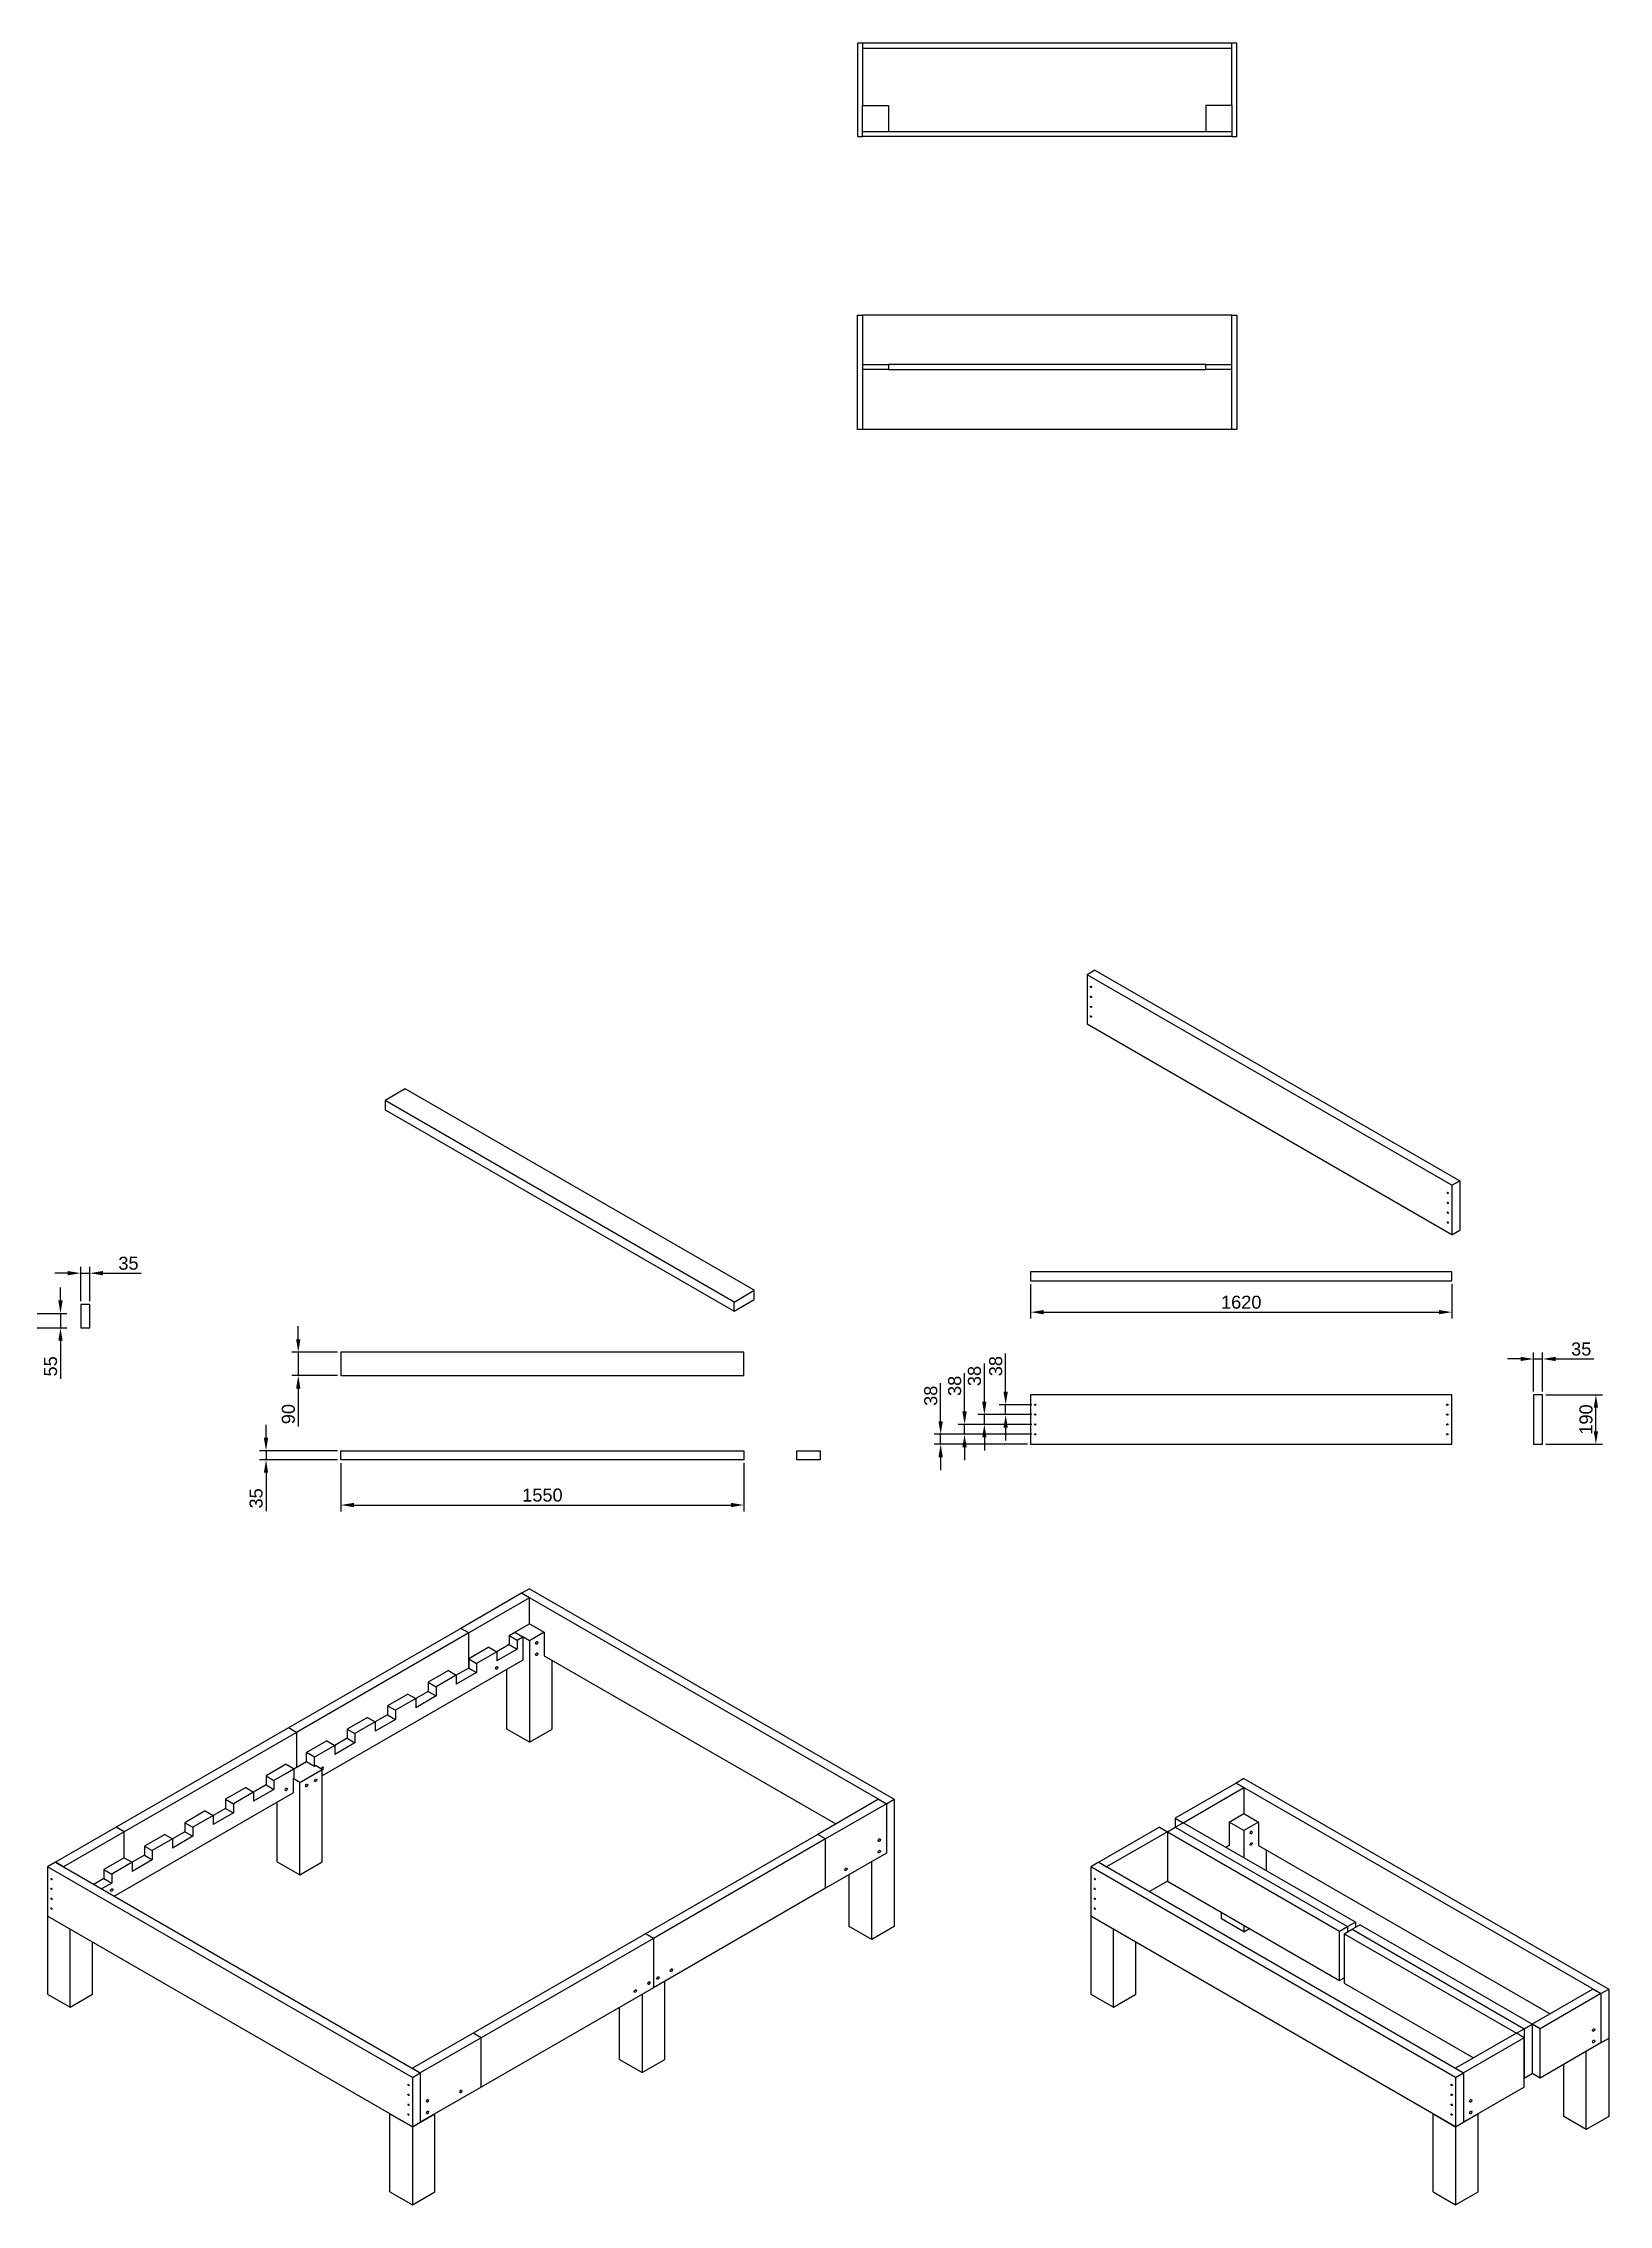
# Model space of a CAD drawing. Header units: millimetres. Extents: x 308 to 10062, y 153 to 8594.
# Drawn here: x 4041 to 10062, y 278 to 8594 of the extents above; entities that cross this region are included whole.
import ezdxf

# ---------------------------------------------------------------- set-up
doc = ezdxf.new("R2010")
doc.units = ezdxf.units.MM
doc.styles.get("Standard").update_dxf_attribs({"font": 'arial.ttf'})
doc.dimstyles.new('Annotative', dxfattribs={"dimscale": 0, "dimtxt": 2.5, "dimasz": 2.5, "dimexe": 1.25, "dimexo": 0.625, "dimtad": 1, "dimtxsty": 'Standard', "dimcen": 2.5, "dimadec": 0, "dimazin": 0, "dimtfac": 1, "dimtmove": 0, "dimatfit": 3, "dimfxl": 1, "dimarcsym": 0})

# ---------------------------------------------------------------- blocks, each defined once
blk = doc.blocks.new('*D25')
at = {"color": 0, "lineweight": -2, "transparency": 16777216}
for p, q in [((4898, 3229), (4898, 3279)), ((5173.5, 3179), (4873, 3179)), ((4898, 3179), (4898, 3144)), ((5173.5, 3144), (4873, 3144)), ((4898, 3094), (4898, 2947))]:
    blk.add_line(p, q, dxfattribs=at)
at = {"color": 0, "transparency": 16777216}
for points in [[(4889.7, 3229), (4906.3, 3229), (4898, 3179)], [(4889.7, 3094), (4906.3, 3094), (4898, 3144)]]:
    blk.add_solid(points, dxfattribs=at)
at = {"layer": 'Defpoints', "color": 0, "transparency": 16777216}
for p in [(5186, 3179), (4898, 3144), (5186, 3144)]:
    blk.add_point(p, dxfattribs=at)
at = {"color": 0, "transparency": 16777216, "insert": (4860, 2995.5), "char_height": 50, "attachment_point": 5, "rotation": 90}
blk.add_mtext('35', dxfattribs=at)
blk = doc.blocks.new('*D26')
at = {"color": 0, "lineweight": -2, "transparency": 16777216}
for p, q in [((5022, 3608), (5022, 3658)), ((5173.5, 3558), (4997, 3558)), ((5022, 3558), (5022, 3468)), ((5173.5, 3468), (4997, 3468)), ((5022, 3418), (5022, 3271.5))]:
    blk.add_line(p, q, dxfattribs=at)
at = {"color": 0, "transparency": 16777216}
for points in [[(5013.7, 3608), (5030.3, 3608), (5022, 3558)], [(5013.7, 3418), (5030.3, 3418), (5022, 3468)]]:
    blk.add_solid(points, dxfattribs=at)
at = {"layer": 'Defpoints', "color": 0, "transparency": 16777216}
for p in [(5186, 3558), (5022, 3468), (5186, 3468)]:
    blk.add_point(p, dxfattribs=at)
at = {"color": 0, "transparency": 16777216, "insert": (4984, 3319.8), "char_height": 50, "attachment_point": 5, "rotation": 90}
blk.add_mtext('90', dxfattribs=at)
blk = doc.blocks.new('*D27')
at = {"color": 0, "lineweight": -2, "transparency": 16777216}
for p, q in [((5186, 3131.5), (5186, 2945)), ((6736, 3131.5), (6736, 2945)), ((5236, 2970), (6686, 2970))]:
    blk.add_line(p, q, dxfattribs=at)
at = {"color": 0, "transparency": 16777216}
for points in [[(5236, 2978.3), (5236, 2961.7), (5186, 2970)], [(6686, 2978.3), (6686, 2961.7), (6736, 2970)]]:
    blk.add_solid(points, dxfattribs=at)
at = {"layer": 'Defpoints', "color": 0, "transparency": 16777216}
for p in [(5186, 3144), (6736, 3144), (6736, 2970)]:
    blk.add_point(p, dxfattribs=at)
at = {"color": 0, "transparency": 16777216, "insert": (5961, 3008), "char_height": 50, "attachment_point": 5}
blk.add_mtext('1550', dxfattribs=at)
blk = doc.blocks.new('*D28')
at = {"color": 0, "lineweight": -2, "transparency": 16777216}
for p, q in [((9722.5, 3532), (9672.5, 3532)), ((9772.5, 3406.5), (9772.5, 3557)), ((9772.5, 3532), (9807.5, 3532)), ((9807.5, 3406.5), (9807.5, 3557)), ((9857.5, 3532), (10004.5, 3532))]:
    blk.add_line(p, q, dxfattribs=at)
at = {"color": 0, "transparency": 16777216}
for points in [[(9722.5, 3540.3), (9722.5, 3523.7), (9772.5, 3532)], [(9857.5, 3540.3), (9857.5, 3523.7), (9807.5, 3532)]]:
    blk.add_solid(points, dxfattribs=at)
at = {"layer": 'Defpoints', "color": 0, "transparency": 16777216}
for p in [(9807.5, 3532), (9772.5, 3394), (9807.5, 3394)]:
    blk.add_point(p, dxfattribs=at)
at = {"color": 0, "transparency": 16777216, "insert": (9956, 3570), "char_height": 50, "attachment_point": 5}
blk.add_mtext('35', dxfattribs=at)
blk = doc.blocks.new('*D29')
at = {"color": 0, "lineweight": -2, "transparency": 16777216}
for p, q in [((9820, 3394), (10037.5, 3394)), ((10012.5, 3254), (10012.5, 3344)), ((9820, 3204), (10037.5, 3204))]:
    blk.add_line(p, q, dxfattribs=at)
at = {"color": 0, "transparency": 16777216}
for points in [[(10004.2, 3344), (10020.8, 3344), (10012.5, 3394)], [(10004.2, 3254), (10020.8, 3254), (10012.5, 3204)]]:
    blk.add_solid(points, dxfattribs=at)
at = {"layer": 'Defpoints', "color": 0, "transparency": 16777216}
for p in [(9807.5, 3394), (10012.5, 3394), (9807.5, 3204)]:
    blk.add_point(p, dxfattribs=at)
at = {"color": 0, "transparency": 16777216, "insert": (9974.5, 3299), "char_height": 50, "attachment_point": 5, "rotation": 90}
blk.add_mtext('190', dxfattribs=at)
blk = doc.blocks.new('*D30')
at = {"color": 0, "lineweight": -2, "transparency": 16777216}
for p, q in [((7838.5, 3819.5), (7838.5, 3687)), ((9458.5, 3819.5), (9458.5, 3687)), ((7888.5, 3712), (9408.5, 3712))]:
    blk.add_line(p, q, dxfattribs=at)
at = {"color": 0, "transparency": 16777216}
for points in [[(7888.5, 3720.3), (7888.5, 3703.7), (7838.5, 3712)], [(9408.5, 3720.3), (9408.5, 3703.7), (9458.5, 3712)]]:
    blk.add_solid(points, dxfattribs=at)
at = {"layer": 'Defpoints', "color": 0, "transparency": 16777216}
for p in [(7838.5, 3832), (9458.5, 3832), (9458.5, 3712)]:
    blk.add_point(p, dxfattribs=at)
at = {"color": 0, "transparency": 16777216, "insert": (8648.5, 3750), "char_height": 50, "attachment_point": 5}
blk.add_mtext('1620', dxfattribs=at)
blk = doc.blocks.new('*D31')
at = {"color": 0, "lineweight": -2, "transparency": 16777216}
for p, q in [((7492.5, 3292), (7492.5, 3438.7)), ((7843.5, 3242), (7467.5, 3242)), ((7826, 3204), (7467.5, 3204)), ((7492.5, 3204), (7492.5, 3242)), ((7492.5, 3154), (7492.5, 3104))]:
    blk.add_line(p, q, dxfattribs=at)
at = {"color": 0, "transparency": 16777216}
for points in [[(7484.2, 3292), (7500.8, 3292), (7492.5, 3242)], [(7484.2, 3154), (7500.8, 3154), (7492.5, 3204)]]:
    blk.add_solid(points, dxfattribs=at)
at = {"layer": 'Defpoints', "color": 0, "transparency": 16777216}
for p in [(7492.5, 3242), (7838.5, 3204), (7856, 3242)]:
    blk.add_point(p, dxfattribs=at)
at = {"color": 0, "transparency": 16777216, "insert": (7454.5, 3390.3), "char_height": 50, "attachment_point": 5, "rotation": 90}
blk.add_mtext('38', dxfattribs=at)
blk = doc.blocks.new('*D32')
at = {"color": 0, "lineweight": -2, "transparency": 16777216}
for p, q in [((7584.5, 3330), (7584.5, 3476.7)), ((7843.5, 3280), (7559.5, 3280)), ((7584.5, 3242), (7584.5, 3280)), ((7843.5, 3242), (7559.5, 3242)), ((7584.5, 3192), (7584.5, 3142))]:
    blk.add_line(p, q, dxfattribs=at)
at = {"color": 0, "transparency": 16777216}
for points in [[(7576.2, 3330), (7592.8, 3330), (7584.5, 3280)], [(7576.2, 3192), (7592.8, 3192), (7584.5, 3242)]]:
    blk.add_solid(points, dxfattribs=at)
at = {"layer": 'Defpoints', "color": 0, "transparency": 16777216}
for p in [(7584.5, 3280), (7856, 3280), (7856, 3242)]:
    blk.add_point(p, dxfattribs=at)
at = {"color": 0, "transparency": 16777216, "insert": (7546.5, 3428.3), "char_height": 50, "attachment_point": 5, "rotation": 90}
blk.add_mtext('38', dxfattribs=at)
blk = doc.blocks.new('*D33')
at = {"color": 0, "lineweight": -2, "transparency": 16777216}
for p, q in [((7660.5, 3368), (7660.5, 3514.7)), ((7843.5, 3318), (7635.5, 3318)), ((7843.5, 3280), (7635.5, 3280)), ((7660.5, 3280), (7660.5, 3318)), ((7660.5, 3230), (7660.5, 3180))]:
    blk.add_line(p, q, dxfattribs=at)
at = {"color": 0, "transparency": 16777216}
for points in [[(7652.2, 3368), (7668.8, 3368), (7660.5, 3318)], [(7652.2, 3230), (7668.8, 3230), (7660.5, 3280)]]:
    blk.add_solid(points, dxfattribs=at)
at = {"layer": 'Defpoints', "color": 0, "transparency": 16777216}
for p in [(7660.5, 3318), (7856, 3318), (7856, 3280)]:
    blk.add_point(p, dxfattribs=at)
at = {"color": 0, "transparency": 16777216, "insert": (7622.5, 3466.3), "char_height": 50, "attachment_point": 5, "rotation": 90}
blk.add_mtext('38', dxfattribs=at)
blk = doc.blocks.new('*D34')
at = {"color": 0, "lineweight": -2, "transparency": 16777216}
for p, q in [((7742.5, 3406), (7742.5, 3552.7)), ((7843.5, 3356), (7717.5, 3356)), ((7742.5, 3318), (7742.5, 3356)), ((7843.5, 3318), (7717.5, 3318)), ((7742.5, 3268), (7742.5, 3218))]:
    blk.add_line(p, q, dxfattribs=at)
at = {"color": 0, "transparency": 16777216}
for points in [[(7734.2, 3406), (7750.8, 3406), (7742.5, 3356)], [(7734.2, 3268), (7750.8, 3268), (7742.5, 3318)]]:
    blk.add_solid(points, dxfattribs=at)
at = {"layer": 'Defpoints', "color": 0, "transparency": 16777216}
for p in [(7742.5, 3356), (7856, 3356), (7856, 3318)]:
    blk.add_point(p, dxfattribs=at)
at = {"color": 0, "transparency": 16777216, "insert": (7704.5, 3504.3), "char_height": 50, "attachment_point": 5, "rotation": 90}
blk.add_mtext('38', dxfattribs=at)
blk = doc.blocks.new('*D52')
at = {"color": 0, "lineweight": -2, "transparency": 16777216}
for p, q in [((4107.5, 3757), (4107.5, 3807)), ((3906, 3707), (4132.5, 3707)), ((4107.5, 3707), (4107.5, 3652)), ((3906, 3652), (4132.5, 3652)), ((4107.5, 3602), (4107.5, 3455))]:
    blk.add_line(p, q, dxfattribs=at)
at = {"color": 0, "transparency": 16777216}
for points in [[(4099.2, 3757), (4115.8, 3757), (4107.5, 3707)], [(4099.2, 3602), (4115.8, 3602), (4107.5, 3652)]]:
    blk.add_solid(points, dxfattribs=at)
at = {"layer": 'Defpoints', "color": 0, "transparency": 16777216}
for p in [(3893.5, 3707), (3893.5, 3652), (4107.5, 3652)]:
    blk.add_point(p, dxfattribs=at)
at = {"color": 0, "transparency": 16777216, "insert": (4069.6, 3503.5), "char_height": 50, "attachment_point": 5, "rotation": 90}
blk.add_mtext('55', dxfattribs=at)
blk = doc.blocks.new('*D55')
at = {"color": 0, "lineweight": -2, "transparency": 16777216}
for p, q in [((4135.5, 3862), (4085.5, 3862)), ((4185.5, 3754.5), (4185.5, 3887)), ((4185.5, 3862), (4220.5, 3862)), ((4220.5, 3754.5), (4220.5, 3887)), ((4270.5, 3862), (4417.5, 3862))]:
    blk.add_line(p, q, dxfattribs=at)
at = {"color": 0, "transparency": 16777216}
for points in [[(4135.5, 3870.3), (4135.5, 3853.7), (4185.5, 3862)], [(4270.5, 3870.3), (4270.5, 3853.7), (4220.5, 3862)]]:
    blk.add_solid(points, dxfattribs=at)
at = {"layer": 'Defpoints', "color": 0, "transparency": 16777216}
for p in [(4220.5, 3862), (4185.5, 3742), (4220.5, 3742)]:
    blk.add_point(p, dxfattribs=at)
at = {"color": 0, "transparency": 16777216, "insert": (4369, 3900), "char_height": 50, "attachment_point": 5}
blk.add_mtext('35', dxfattribs=at)

msp = doc.modelspace()

# ---------------------------------------------------------------- linework, layer by layer
for p, q in [((7173, 8594), (7173, 8235)), ((7192, 8594), (7173, 8594)), ((8612, 8594), (7192, 8594)), ((7192, 8594), (7192, 8354)), ((7192, 8575), (8612, 8575)), ((8612, 8354), (8612, 8594)), ((8631, 8594), (8612, 8594)), ((8631, 8235), (8631, 8594)), ((7192, 8354), (7292, 8354)), ((7192, 8235), (7192, 8354)), ((7292, 8354), (7292, 8254)), ((8612, 8354), (8512, 8354)), ((8512, 8354), (8512, 8254)), ((8612, 8354), (8612, 8254)), ((7173, 8235), (7192, 8235)), ((7192, 8235), (7192, 8254)), ((7192, 8254), (7292, 8254)), ((8612, 8235), (7192, 8235)), ((7292, 8254), (8512, 8254)), ((8512, 8254), (8612, 8254)), ((8612, 8254), (8612, 8235)), ((8612, 8235), (8631, 8235)), ((7173, 7548), (7192, 7548)), ((7173, 7108), (7173, 7548)), ((7192, 7548), (7192, 7108)), ((8612, 7548), (7192, 7548)), ((8612, 7548), (8631, 7548)), ((8612, 7108), (8612, 7548)), ((8631, 7548), (8631, 7108)), ((7192, 7358), (7292, 7358)), ((7292, 7339), (7192, 7339)), ((8512, 7358), (7292, 7358)), ((7292, 7358), (7292, 7339)), ((7292, 7339), (8512, 7339)), ((8512, 7339), (8512, 7358)), ((8512, 7358), (8612, 7358)), ((8612, 7339), (8512, 7339)), ((7192, 7108), (7173, 7108)), ((8612, 7108), (7192, 7108)), ((8631, 7108), (8612, 7108)), ((8085.85, 5027.5), (8055.539, 5010)), ((9458.5, 4200), (8055.539, 5010)), ((8055.539, 5010), (8055.539, 4820)), ((8085.85, 5027.5), (9488.811, 4217.5)), ((9458.5, 4010), (8055.539, 4820)), ((5433.603, 4571), (5355.661, 4526)), ((5355.661, 4526), (5355.661, 4491)), ((6698, 3751), (5355.661, 4526)), ((5355.661, 4491), (6698, 3716)), ((6775.942, 3796), (5433.603, 4571)), ((9458.5, 4200), (9488.811, 4217.5)), ((9458.5, 4200), (9458.5, 4010)), ((9488.811, 4217.5), (9488.811, 4027.5)), ((9458.5, 4010), (9488.811, 4027.5)), ((9458.5, 3867), (7838.5, 3867)), ((7838.5, 3867), (7838.5, 3832)), ((7838.5, 3832), (9458.5, 3832)), ((9458.5, 3832), (9458.5, 3867)), ((6698, 3751), (6775.942, 3796)), ((6698, 3716), (6775.942, 3761)), ((6698, 3716), (6698, 3751)), ((6775.942, 3761), (6775.942, 3796)), ((4220.5, 3742), (4185.5, 3742)), ((4185.5, 3742), (4185.5, 3652)), ((4220.5, 3652), (4220.5, 3742)), ((4185.5, 3652), (4220.5, 3652)), ((6736, 3558), (5186, 3558)), ((5186, 3558), (5186, 3468)), ((6736, 3468), (6736, 3558)), ((5186, 3468), (6736, 3468)), ((9458.5, 3394), (7838.5, 3394)), ((7838.5, 3394), (7838.5, 3204)), ((9458.5, 3204), (9458.5, 3394)), ((9772.5, 3394), (9772.5, 3204)), ((9807.5, 3394), (9772.5, 3394)), ((9807.5, 3204), (9807.5, 3394)), ((5186, 3144), (5186, 3179)), ((5186, 3179), (6736, 3179)), ((6736, 3179), (6736, 3144)), ((6939.55, 3179), (7029.55, 3179)), ((6939.55, 3144), (6939.55, 3179)), ((7029.55, 3179), (7029.55, 3144)), ((7838.5, 3204), (9458.5, 3204)), ((9772.5, 3204), (9807.5, 3204)), ((6736, 3144), (5186, 3144)), ((7029.55, 3144), (6939.55, 3144)), ((5880.983, 2630.339), (5647.157, 2495.339)), ((5911.294, 2612.839), (5677.468, 2477.839)), ((5911.294, 2647.839), (5880.983, 2630.339)), ((5911.294, 2612.839), (5880.983, 2630.339)), ((7283.945, 1820.339), (5880.983, 2630.339)), ((5911.294, 2647.839), (7314.256, 1837.839)), ((5911.294, 2512.839), (5911.294, 2612.839)), ((5647.157, 2495.339), (4984.647, 2112.839)), ((5677.468, 2477.839), (5647.157, 2495.339)), ((5855.003, 2480.339), (5911.294, 2512.839)), ((5911.294, 2512.839), (5967.586, 2480.339)), ((5677.468, 2477.839), (5014.958, 2095.339)), ((5677.468, 2342.839), (5677.468, 2477.839)), ((5755.41, 2422.839), (5677.468, 2377.839)), ((5755.41, 2422.839), (5785.721, 2405.339)), ((5833.352, 2432.839), (5785.721, 2405.339)), ((5863.663, 2415.339), (5785.721, 2370.339)), ((5833.352, 2467.839), (5855.003, 2480.339)), ((5833.352, 2467.839), (5863.663, 2450.339)), ((5833.352, 2467.839), (5833.352, 2432.839)), ((5833.352, 2432.839), (5863.663, 2415.339)), ((5855.003, 2480.339), (5885.314, 2462.839)), ((5863.663, 2450.339), (5885.314, 2462.839)), ((5863.663, 2450.339), (5863.663, 2415.339)), ((5911.294, 2447.839), (5885.314, 2462.839)), ((5885.314, 2462.839), (5885.314, 2372.839)), ((5967.586, 2480.339), (5911.294, 2447.839)), ((5911.294, 2447.839), (5911.294, 2057.839)), ((5967.586, 2480.339), (5967.586, 2390.339)), ((5885.314, 2372.839), (5114.551, 1927.839)), ((5599.525, 2332.839), (5521.583, 2287.839)), ((5599.525, 2332.839), (5629.836, 2315.339)), ((5677.468, 2342.839), (5629.836, 2315.339)), ((5677.468, 2377.839), (5707.778, 2360.339)), ((5677.468, 2377.839), (5677.468, 2342.839)), ((5677.468, 2342.839), (5707.778, 2325.339)), ((5785.721, 2405.339), (5707.778, 2360.339)), ((5707.778, 2360.339), (5707.778, 2325.339)), ((5785.721, 2405.339), (5785.721, 2370.339)), ((5824.692, 2107.839), (5824.692, 2337.839)), ((5967.586, 2390.339), (7089.089, 1742.839)), ((5997.897, 2107.839), (5997.897, 2372.839)), ((5521.583, 2252.839), (5473.952, 2225.339)), ((5521.583, 2287.839), (5551.894, 2270.339)), ((5521.583, 2287.839), (5521.583, 2252.839)), ((5521.583, 2252.839), (5551.894, 2235.339)), ((5629.836, 2315.339), (5551.894, 2270.339)), ((5551.894, 2270.339), (5551.894, 2235.339)), ((5707.778, 2325.339), (5629.836, 2280.339)), ((5629.836, 2315.339), (5629.836, 2280.339)), ((5365.698, 2162.839), (5318.067, 2135.339)), ((5443.641, 2242.839), (5365.698, 2197.839)), ((5365.698, 2197.839), (5396.009, 2180.339)), ((5365.698, 2197.839), (5365.698, 2162.839)), ((5365.698, 2162.839), (5396.009, 2145.339)), ((5473.952, 2225.339), (5396.009, 2180.339)), ((5396.009, 2180.339), (5396.009, 2145.339)), ((5443.641, 2242.839), (5473.952, 2225.339)), ((5551.894, 2235.339), (5473.952, 2190.339)), ((5473.952, 2225.339), (5473.952, 2190.339)), ((4984.647, 2112.839), (4322.138, 1730.339)), ((5014.958, 2095.339), (4352.449, 1712.839)), ((5014.958, 2095.339), (4984.647, 2112.839)), ((5014.958, 2095.339), (5014.958, 1960.339)), ((5287.756, 2152.839), (5209.814, 2107.839)), ((5209.814, 2107.839), (5240.125, 2090.339)), ((5209.814, 2107.839), (5209.814, 2072.839)), ((5318.067, 2135.339), (5240.125, 2090.339)), ((5240.125, 2090.339), (5240.125, 2055.339)), ((5287.756, 2152.839), (5318.067, 2135.339)), ((5396.009, 2145.339), (5318.067, 2100.339)), ((5318.067, 2135.339), (5318.067, 2100.339)), ((5911.294, 2057.839), (5824.692, 2107.839)), ((5911.294, 2057.839), (5997.897, 2107.839)), ((5131.872, 2062.839), (5053.929, 2017.839)), ((5053.929, 1982.839), (5053.929, 2017.839)), ((5084.24, 2000.339), (5053.929, 2017.839)), ((5162.182, 2045.339), (5084.24, 2000.339)), ((5084.24, 1965.339), (5084.24, 2000.339)), ((5131.872, 2062.839), (5162.182, 2045.339)), ((5209.814, 2072.839), (5162.182, 2045.339)), ((5240.125, 2055.339), (5162.182, 2010.339)), ((5162.182, 2045.339), (5162.182, 2010.339)), ((5209.814, 2072.839), (5240.125, 2055.339)), ((4975.987, 1972.839), (4898.045, 1927.839)), ((4898.045, 1927.839), (4928.356, 1910.339)), ((4898.045, 1927.839), (4898.045, 1892.839)), ((5006.298, 1955.339), (4928.356, 1910.339)), ((4971.657, 1935.339), (5053.929, 1982.839)), ((4975.987, 1972.839), (5006.298, 1955.339)), ((5001.968, 1917.839), (5006.298, 1920.339)), ((5027.948, 1902.839), (5001.968, 1917.839)), ((5001.968, 1917.839), (5001.968, 1862.839)), ((5006.298, 1920.339), (5006.298, 1955.339)), ((5027.948, 1902.839), (5114.551, 1952.839)), ((5053.929, 1982.839), (5084.24, 1965.339)), ((5084.24, 1965.339), (5088.57, 1967.839)), ((5114.551, 1952.839), (5088.57, 1967.839)), ((5114.551, 1597.839), (5114.551, 1952.839)), ((8658.897, 1917.839), (8628.586, 1900.339)), ((8658.897, 1917.839), (10061.858, 1107.839)), ((4313.477, 1465.339), (5001.968, 1862.839)), ((4820.102, 1882.839), (4742.16, 1837.839)), ((4742.16, 1837.839), (4772.471, 1820.339)), ((4742.16, 1837.839), (4742.16, 1802.839)), ((4850.413, 1865.339), (4772.471, 1820.339)), ((4820.102, 1882.839), (4850.413, 1865.339)), ((4898.045, 1892.839), (4850.413, 1865.339)), ((4928.356, 1875.339), (4850.413, 1830.339)), ((4850.413, 1865.339), (4850.413, 1830.339)), ((4898.045, 1892.839), (4928.356, 1875.339)), ((4928.356, 1910.339), (4928.356, 1875.339)), ((5027.948, 1547.839), (5027.948, 1902.839)), ((7253.634, 1837.839), (7019.807, 1702.839)), ((7253.634, 1837.839), (7283.945, 1820.339)), ((7283.945, 1820.339), (7314.256, 1837.839)), ((7314.256, 1837.839), (7314.256, 1647.839)), ((8628.586, 1900.339), (8394.76, 1765.339)), ((8425.07, 1747.839), (8658.897, 1882.839)), ((8628.586, 1900.339), (8658.897, 1882.839)), ((10031.548, 1090.339), (8628.586, 1900.339)), ((8658.897, 1882.839), (8658.897, 1782.839)), ((4664.218, 1792.839), (4586.275, 1747.839)), ((4586.275, 1747.839), (4616.586, 1730.339)), ((4586.275, 1747.839), (4586.275, 1712.839)), ((4694.529, 1775.339), (4616.586, 1730.339)), ((4664.218, 1792.839), (4694.529, 1775.339)), ((4742.16, 1802.839), (4694.529, 1775.339)), ((4772.471, 1785.339), (4694.529, 1740.339)), ((4694.529, 1775.339), (4694.529, 1740.339)), ((4742.16, 1802.839), (4772.471, 1785.339)), ((4772.471, 1820.339), (4772.471, 1785.339)), ((4941.346, 1597.839), (4941.346, 1827.839)), ((7283.945, 1820.339), (7050.118, 1685.339)), ((7283.945, 1820.339), (7283.945, 1630.339)), ((8394.76, 1765.339), (8425.07, 1747.839)), ((8394.76, 1765.339), (8394.76, 1730.339)), ((8394.76, 1730.339), (8425.07, 1747.839)), ((9087.58, 1365.339), (8425.07, 1747.839)), ((8602.606, 1750.339), (8658.897, 1782.839)), ((8658.897, 1717.839), (8602.606, 1750.339)), ((8602.606, 1750.339), (8602.606, 1660.339)), ((8658.897, 1782.839), (8715.189, 1750.339)), ((8715.189, 1750.339), (8658.897, 1717.839)), ((8715.189, 1750.339), (8715.189, 1660.339)), ((4322.138, 1730.339), (4088.311, 1595.339)), ((4352.449, 1712.839), (4118.622, 1577.839)), ((4322.138, 1730.339), (4322.138, 1730.339)), ((4352.449, 1712.839), (4322.138, 1730.339)), ((4352.449, 1712.839), (4352.449, 1712.839)), ((4352.449, 1612.839), (4352.449, 1712.839)), ((4508.333, 1702.839), (4430.391, 1657.839)), ((4538.644, 1685.339), (4460.702, 1640.339)), ((4508.333, 1702.839), (4538.644, 1685.339)), ((4586.275, 1712.839), (4538.644, 1685.339)), ((4616.586, 1695.339), (4538.644, 1650.339)), ((4538.644, 1685.339), (4538.644, 1650.339)), ((4586.275, 1712.839), (4616.586, 1695.339)), ((4616.586, 1730.339), (4616.586, 1695.339)), ((7019.807, 1702.839), (6357.297, 1320.339)), ((7050.118, 1685.339), (6387.608, 1302.839)), ((7050.118, 1685.339), (7019.807, 1702.839)), ((7050.118, 1495.339), (7050.118, 1685.339)), ((8334.138, 1730.339), (8100.311, 1595.339)), ((8364.449, 1712.839), (8130.622, 1577.839)), ((8334.138, 1730.339), (8364.449, 1712.839)), ((8364.449, 1712.839), (8394.76, 1730.339)), ((8364.449, 1712.839), (8364.449, 1522.839)), ((8364.449, 1712.839), (9026.958, 1330.339)), ((8394.76, 1730.339), (9057.269, 1347.839)), ((8658.897, 1717.839), (8658.897, 1612.839)), ((4088.311, 1595.339), (4058, 1577.839)), ((4118.622, 1577.839), (4088.311, 1595.339)), ((4088.311, 1595.339), (5491.272, 785.339)), ((4352.449, 1612.839), (4274.506, 1567.839)), ((4382.76, 1595.339), (4304.817, 1550.339)), ((4352.449, 1612.839), (4382.76, 1595.339)), ((4430.391, 1622.839), (4382.76, 1595.339)), ((4460.702, 1605.339), (4382.76, 1560.339)), ((4382.76, 1595.339), (4382.76, 1560.339)), ((4430.391, 1657.839), (4460.702, 1640.339)), ((4430.391, 1657.839), (4430.391, 1622.839)), ((4430.391, 1622.839), (4460.702, 1605.339)), ((4460.702, 1640.339), (4460.702, 1605.339)), ((4941.346, 1597.839), (5027.948, 1547.839)), ((5027.948, 1547.839), (5114.551, 1597.839)), ((7283.945, 1630.339), (7050.118, 1495.339)), ((7227.653, 1297.839), (7227.653, 1597.839)), ((7314.256, 1647.839), (7314.256, 1347.839)), ((8100.311, 1595.339), (8070, 1577.839)), ((8100.311, 1595.339), (9503.272, 785.339)), ((8100.311, 1595.339), (8130.622, 1577.839)), ((8100.311, 1595.339), (8130.622, 1577.839)), ((8602.606, 1660.339), (8589.615, 1652.839)), ((8715.189, 1660.339), (9836.692, 1012.839)), ((8745.5, 1562.839), (8745.5, 1642.839)), ((5460.961, 767.839), (4058, 1577.839)), ((4058, 1577.839), (4058, 1387.839)), ((4274.506, 1532.839), (4235.535, 1510.339)), ((4304.817, 1515.339), (4265.846, 1492.839)), ((4274.506, 1567.839), (4304.817, 1550.339)), ((4274.506, 1567.839), (4274.506, 1532.839)), ((4274.506, 1532.839), (4304.817, 1515.339)), ((4304.817, 1550.339), (4304.817, 1515.339)), ((7141.05, 1347.839), (7141.05, 1547.839)), ((9472.961, 767.839), (8070, 1577.839)), ((8070, 1577.839), (8070, 1387.839)), ((8364.449, 1522.839), (8295.167, 1482.839)), ((8364.449, 1522.839), (9026.958, 1140.339)), ((7050.118, 1495.339), (6387.608, 1112.839)), ((5460.961, 577.839), (4058, 1387.839)), ((4058, 1387.839), (4058, 1087.839)), ((4144.603, 1037.839), (4144.603, 1337.839)), ((7227.653, 1297.839), (7141.05, 1347.839)), ((7314.256, 1347.839), (7227.653, 1297.839)), ((9472.961, 577.839), (8070, 1387.839)), ((8070, 1387.839), (8070, 1087.839)), ((8156.603, 1037.839), (8156.603, 1337.839)), ((8572.295, 1377.839), (8572.295, 1402.839)), ((8658.897, 1327.839), (8572.295, 1377.839)), ((8658.897, 1352.839), (8658.897, 1327.839)), ((8658.897, 1327.839), (8680.548, 1340.339)), ((9026.958, 1330.339), (9057.269, 1347.839)), ((9044.279, 1320.339), (9074.589, 1337.839)), ((9057.269, 1347.839), (9087.58, 1365.339)), ((9057.269, 1347.839), (9057.269, 1327.839)), ((9074.589, 1337.839), (9104.9, 1355.339)), ((9074.589, 1337.839), (9737.099, 955.339)), ((9087.58, 1365.339), (9087.58, 1345.339)), ((9767.41, 972.839), (9104.9, 1355.339)), ((4231.205, 1087.839), (4231.205, 1287.839)), ((6357.297, 1320.339), (5694.788, 937.839)), ((6387.608, 1302.839), (5725.099, 920.339)), ((6387.608, 1302.839), (6357.297, 1320.339)), ((6387.608, 1302.839), (6387.608, 1112.839)), ((8243.205, 1087.839), (8243.205, 1287.839)), ((9026.958, 1140.339), (9026.958, 1330.339)), ((9044.279, 1320.339), (9044.279, 1130.339)), ((9044.279, 1320.339), (9706.788, 937.839)), ((4058, 1087.839), (4144.603, 1037.839)), ((4144.603, 1037.839), (4231.205, 1087.839)), ((6387.608, 1112.839), (5725.099, 730.339)), ((6344.618, 1087.308), (6344.618, 787.308)), ((6431.22, 837.308), (6431.22, 1137.308)), ((8070, 1087.839), (8156.603, 1037.839)), ((8156.603, 1037.839), (8243.205, 1087.839)), ((9026.958, 1140.339), (9044.279, 1150.339)), ((9044.279, 1130.339), (9542.243, 842.839)), ((10001.237, 1107.839), (9767.41, 972.839)), ((10031.548, 1090.339), (9797.721, 955.339)), ((10001.237, 1107.839), (10031.548, 1090.339)), ((10031.548, 1090.339), (10061.858, 1107.839)), ((10031.548, 1090.339), (10031.548, 900.339)), ((10061.858, 1107.839), (10061.858, 917.839)), ((6258.015, 837.308), (6258.015, 1038.018)), ((5694.788, 937.839), (5460.961, 802.839)), ((5725.099, 920.339), (5491.272, 785.339)), ((5694.788, 937.839), (5694.788, 937.839)), ((5725.099, 920.339), (5694.788, 937.839)), ((5725.099, 920.339), (5725.099, 920.339)), ((5725.099, 730.339), (5725.099, 920.339)), ((9706.788, 937.839), (9472.961, 802.839)), ((9737.099, 920.339), (9503.272, 785.339)), ((9706.788, 937.839), (9737.099, 955.339)), ((9706.788, 937.839), (9706.788, 937.839)), ((9737.099, 920.339), (9706.788, 937.839)), ((9737.099, 955.339), (9767.41, 972.839)), ((9737.099, 955.339), (9737.099, 765.339)), ((9737.099, 920.339), (9737.099, 920.339)), ((9737.099, 730.339), (9737.099, 920.339)), ((9767.41, 972.839), (9767.41, 782.839)), ((9797.721, 955.339), (9767.41, 972.839)), ((9797.721, 765.339), (9797.721, 955.339)), ((10061.858, 917.839), (10031.548, 900.339)), ((10061.858, 917.839), (10061.858, 617.839)), ((6258.015, 837.308), (6344.618, 787.308)), ((6344.618, 787.308), (6431.22, 837.308)), ((10031.548, 900.339), (9797.721, 765.339)), ((9975.256, 567.839), (9975.256, 867.839)), ((5460.961, 802.839), (5491.272, 785.339)), ((5460.961, 767.839), (5491.272, 785.339)), ((5460.961, 767.839), (5460.961, 577.839)), ((5491.272, 785.339), (5491.272, 595.339)), ((9472.961, 802.839), (9503.272, 785.339)), ((9472.961, 767.839), (9503.272, 785.339)), ((9472.961, 767.839), (9472.961, 577.839)), ((9503.272, 785.339), (9503.272, 595.339)), ((9737.099, 765.339), (9767.41, 782.839)), ((9797.721, 765.339), (9767.41, 782.839)), ((9888.653, 617.839), (9888.653, 817.839)), ((5460.961, 702.839), (5460.961, 612.839)), ((5725.099, 730.339), (5491.272, 595.339)), ((5725.099, 730.339), (5725.099, 730.339)), ((9472.961, 702.839), (9472.961, 612.839)), ((9737.099, 730.339), (9503.272, 595.339)), ((9737.099, 730.339), (9737.099, 730.339)), ((5374.359, 327.839), (5374.359, 627.839)), ((5374.359, 627.839), (5460.961, 577.839)), ((5460.961, 577.839), (5547.564, 627.839)), ((5460.961, 577.839), (5491.272, 595.339)), ((5547.564, 327.839), (5547.564, 627.839)), ((9386.359, 327.839), (9386.359, 627.839)), ((9386.359, 627.839), (9472.961, 577.839)), ((9472.961, 577.839), (9559.564, 627.839)), ((9472.961, 577.839), (9503.272, 595.339)), ((9559.564, 327.839), (9559.564, 627.839)), ((9975.256, 567.839), (9888.653, 617.839)), ((10061.858, 617.839), (9975.256, 567.839)), ((5460.961, 577.839), (5460.961, 277.839)), ((9472.961, 577.839), (9472.961, 277.839)), ((5374.359, 327.839), (5460.961, 277.839)), ((5460.961, 277.839), (5547.564, 327.839)), ((9386.359, 327.839), (9472.961, 277.839)), ((9472.961, 277.839), (9559.564, 327.839))]:
    msp.add_line(p, q)
for centre in [(7856, 3356), (9441, 3356), (7856, 3318), (7856, 3280), (7856, 3242), (9441, 3318), (9441, 3280), (9441, 3242)]:
    msp.add_circle(centre, 2.5)
for centre, major_axis in [((8070.694, 4963.25), (1.531, -2.652)), ((8070.694, 4925.25), (1.531, -2.652)), ((8070.694, 4887.25), (1.531, -2.652)), ((8070.694, 4849.25), (1.531, -2.652)), ((9443.345, 4170.75), (1.531, -2.652)), ((9443.345, 4132.75), (1.531, -2.652)), ((9443.345, 4094.75), (1.531, -2.652)), ((9443.345, 4056.75), (1.531, -2.652)), ((5939.007, 2439.839), (-3.062, -5.303)), ((5785.41, 2343.869), (-3.062, -5.303)), ((5939.007, 2395.839), (-3.062, -5.303)), ((5088.57, 1910.839), (-3.062, -5.303)), ((4975.987, 1875.839), (-3.062, -5.303)), ((5053.929, 1890.839), (-3.062, -5.303)), ((7256.232, 1680.339), (-3.062, -5.303)), ((8686.61, 1709.839), (-3.062, -5.303)), ((8686.61, 1665.839), (-3.062, -5.303)), ((7256.232, 1636.339), (-3.062, -5.303)), ((4073.155, 1531.089), (1.531, -2.652)), ((7128.06, 1568.339), (-3.062, -5.303)), ((8085.155, 1531.089), (1.531, -2.652)), ((4073.155, 1493.089), (1.531, -2.652)), ((4073.155, 1455.089), (1.531, -2.652)), ((4073.155, 1417.089), (1.531, -2.652)), ((4304.507, 1488.869), (-3.062, -5.303)), ((8085.155, 1493.089), (1.531, -2.652)), ((8085.155, 1455.089), (1.531, -2.652)), ((8085.155, 1417.089), (1.531, -2.652)), ((6457.179, 1180.347), (-3.062, -5.303)), ((6318.637, 1100.308), (-3.062, -5.303)), ((6370.598, 1130.308), (-3.062, -5.303)), ((6405.239, 1150.308), (-3.062, -5.303)), ((10003.835, 950.339), (-3.062, -5.303)), ((10003.835, 906.339), (-3.062, -5.303)), ((5445.806, 738.589), (1.531, -2.652)), ((5445.806, 700.589), (1.531, -2.652)), ((5445.806, 662.589), (1.531, -2.652)), ((5518.985, 677.339), (-3.062, -5.303)), ((5647.157, 713.339), (-3.062, -5.303)), ((9457.806, 738.589), (1.531, -2.652)), ((9457.806, 700.589), (1.531, -2.652)), ((9457.806, 662.589), (1.531, -2.652)), ((9530.985, 677.339), (-3.062, -5.303)), ((5445.806, 624.589), (1.531, -2.652)), ((5518.985, 633.339), (-3.062, -5.303)), ((9457.806, 624.589), (1.531, -2.652)), ((9530.985, 633.339), (-3.062, -5.303))]:
    msp.add_ellipse(centre, major_axis=major_axis, ratio=0.57735027)
msp.add_ellipse((5114.529, 1955.877), major_axis=(-3.062, -5.303), ratio=0.57735027, start_param=0.79049879, end_param=5.15451956)

# ---------------------------------------------------------------- dimensions: what is measured, and where the dimension line sits
for base, p1, p2, picture, middle in [((4220.5, 3862), (4185.5, 3742), (4220.5, 3742), '*D55', (4368.982, 3900.046)), ((9458.5, 3712), (7838.5, 3832), (9458.5, 3832), '*D30', (8648.5, 3750.029)), ((9807.5, 3532), (9772.5, 3394), (9807.5, 3394), '*D28', (9955.982, 3570.046)), ((6736, 2970), (5186, 3144), (6736, 3144), '*D27', (5961, 3008.029))]:
    dim = msp.add_linear_dim(base=base, p1=p1, p2=p2, dimstyle='Annotative')
    dim.commit()
    dim.dimension.update_dxf_attribs({"geometry": picture, "text_midpoint": middle})
for base, p1, p2, picture, middle in [((4107.5, 3652), (3893.5, 3707), (3893.5, 3652), '*D52', (4069.574, 3503.501)), ((5022, 3468), (5186, 3558), (5186, 3468), '*D26', (4983.971, 3319.774)), ((7660.5, 3318), (7856, 3280), (7856, 3318), '*D33', (7622.454, 3466.346)), ((7742.5, 3356), (7856, 3318), (7856, 3356), '*D34', (7704.454, 3504.346)), ((7492.5, 3242), (7838.5, 3204), (7856, 3242), '*D31', (7454.454, 3390.346)), ((7584.5, 3280), (7856, 3242), (7856, 3280), '*D32', (7546.454, 3428.346)), ((10012.5, 3394), (9807.5, 3204), (9807.5, 3394), '*D29', (9974.471, 3299)), ((4898, 3144), (5186, 3179), (5186, 3144), '*D25', (4859.954, 2995.518))]:
    dim = msp.add_linear_dim(base=base, p1=p1, p2=p2, angle=90, dimstyle='Annotative')
    dim.commit()
    dim.dimension.update_dxf_attribs({"geometry": picture, "text_midpoint": middle})

doc.saveas('drawing.dxf')
